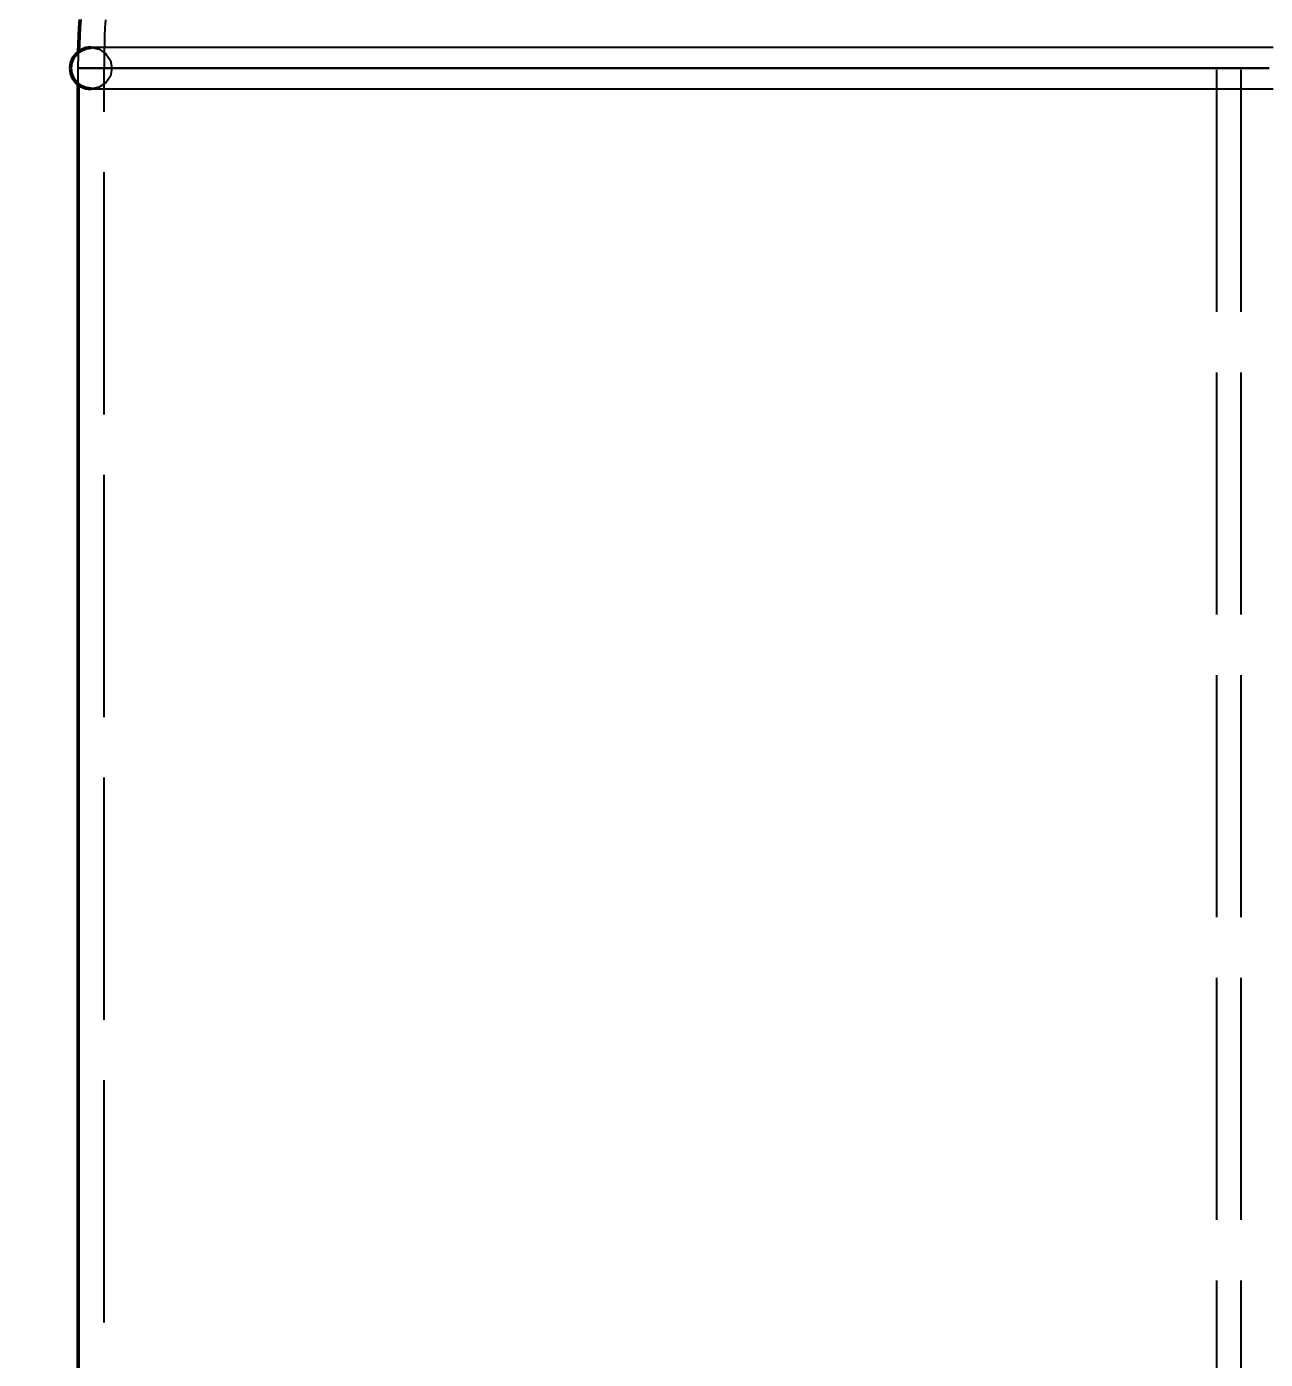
# Model space of a CAD drawing. Header units: millimetres. Extents: x 0 to 420, y 0 to 297.
# Drawn here: x 68.56 to 83.9, y 219.29 to 235.8 of the extents above; entities that cross this region are included whole.
import ezdxf

# ---------------------------------------------------------------- set-up
doc = ezdxf.new("R2010")
doc.units = ezdxf.units.MM
doc.linetypes.add('ISO02-TRAZOS', pattern=[3.75, 3, -0.75])
for name, color, linetype, lineweight in [('01-VISIBLE', 7, 'CONTINUOUS', 50), ('02-OCULTA', 4, 'ISO02-TRAZOS', 25), ('04-COTA', 3, 'CONTINUOUS', 25)]:
    doc.layers.add(name, color=color, linetype=linetype, lineweight=lineweight)
doc.styles.add('ISO3098', font='isocpeur.ttf')
doc.dimstyles.new('FLAMA-ISO', dxfattribs={"dimtxt": 3.5, "dimasz": 3, "dimexe": 2, "dimexo": 1, "dimgap": 1, "dimtad": 1, "dimdec": 1, "dimtxsty": 'ISO3098', "dimcen": 2.5, "dimclrd": 3, "dimclre": 3, "dimclrt": 3, "dimazin": 3, "dimtfac": 1, "dimtmove": 0, "dimatfit": 3, "dimlwd": 25, "dimlwe": 25})

msp = doc.modelspace()

# ---------------------------------------------------------------- linework, layer by layer
at = {"layer": '01-VISIBLE'}
msp.add_line((69.2, 196.38), (69.2, 235.089), dxfattribs=at)
for points in [[(69.202, 235.491), (69.206, 235.591), (69.21, 235.692), (69.216, 235.792), (69.223, 235.892)], [(69.36, 235.545), (69.294, 235.537), (69.232, 235.511), (69.179, 235.47), (69.138, 235.417), (69.113, 235.355), (69.104, 235.289)], [(69.104, 235.289), (69.113, 235.223), (69.138, 235.161), (69.179, 235.108), (69.232, 235.068), (69.294, 235.042), (69.36, 235.033)]]:
    msp.add_lwpolyline(points, dxfattribs=at)
at = {"layer": '02-OCULTA'}
for p, q in [((83.3, 176.02), (83.3, 246.5)), ((83.6, 176.02), (83.6, 246.5)), ((69.2, 235.089), (69.2, 235.289)), ((69.52, 171), (69.52, 235.289))]:
    msp.add_line(p, q, dxfattribs=at)
for points in [[(69.537, 235.889), (69.53, 235.789), (69.525, 235.689), (69.523, 235.589), (69.521, 235.489), (69.52, 235.389), (69.52, 235.289)], [(69.2, 235.289), (69.2, 235.323), (69.2, 235.356), (69.201, 235.39), (69.201, 235.424), (69.202, 235.457), (69.202, 235.491)], [(83.999, 235.545), (83.898, 235.545), (83.798, 235.545), (83.698, 235.545), (83.598, 235.545), (83.497, 235.545), (83.397, 235.545), (83.297, 235.545), (83.197, 235.545), (83.096, 235.545), (82.996, 235.545), (82.896, 235.545), (82.795, 235.545), (82.695, 235.545), (82.595, 235.545), (82.495, 235.545), (82.394, 235.545), (82.294, 235.545), (82.194, 235.545), (82.094, 235.545), (81.993, 235.545), (81.893, 235.545), (81.793, 235.545), (81.693, 235.545), (81.592, 235.545), (81.492, 235.545), (81.392, 235.545), (81.292, 235.545), (81.191, 235.545), (81.091, 235.545), (80.991, 235.545), (80.89, 235.545), (80.79, 235.545), (80.69, 235.545), (80.59, 235.545), (80.489, 235.545), (80.389, 235.545), (80.289, 235.545), (80.189, 235.545), (80.088, 235.545), (79.988, 235.545), (79.888, 235.545), (79.788, 235.545), (79.687, 235.545), (79.587, 235.545), (79.487, 235.545), (79.386, 235.545), (79.286, 235.545), (79.186, 235.545), (79.086, 235.545), (78.985, 235.545), (78.885, 235.545), (78.785, 235.545), (78.685, 235.545), (78.584, 235.545), (78.484, 235.545), (78.384, 235.545), (78.284, 235.545), (78.183, 235.545), (78.083, 235.545), (77.983, 235.545), (77.883, 235.545), (77.782, 235.545), (77.682, 235.545), (77.582, 235.545), (77.481, 235.545), (77.381, 235.545), (77.281, 235.545), (77.181, 235.545), (77.08, 235.545), (76.98, 235.545), (76.88, 235.545), (76.78, 235.545), (76.679, 235.545), (76.579, 235.545), (76.479, 235.545), (76.379, 235.545), (76.278, 235.545), (76.178, 235.545), (76.078, 235.545), (75.977, 235.545), (75.877, 235.545), (75.777, 235.545), (75.677, 235.545), (75.576, 235.545), (75.476, 235.545), (75.376, 235.545), (75.276, 235.545), (75.175, 235.545), (75.075, 235.545), (74.975, 235.545), (74.875, 235.545), (74.774, 235.545), (74.674, 235.545), (74.574, 235.545), (74.474, 235.545), (74.373, 235.545), (74.273, 235.545), (74.173, 235.545), (74.072, 235.545), (73.972, 235.545), (73.872, 235.545), (73.772, 235.545), (73.671, 235.545), (73.571, 235.545), (73.471, 235.545), (73.371, 235.545), (73.27, 235.545), (73.17, 235.545), (73.07, 235.545), (72.97, 235.545), (72.869, 235.545), (72.769, 235.545), (72.669, 235.545), (72.568, 235.545), (72.468, 235.545), (72.368, 235.545), (72.268, 235.545), (72.167, 235.545), (72.067, 235.545), (71.967, 235.545), (71.867, 235.545), (71.766, 235.545), (71.666, 235.545), (71.566, 235.545), (71.466, 235.545), (71.365, 235.545), (71.265, 235.545), (71.165, 235.545), (71.065, 235.545), (70.964, 235.545), (70.864, 235.545), (70.764, 235.545), (70.663, 235.545), (70.563, 235.545), (70.463, 235.545), (70.363, 235.545), (70.262, 235.545), (70.162, 235.545), (70.062, 235.545), (69.962, 235.545), (69.861, 235.545), (69.761, 235.545), (69.661, 235.545), (69.561, 235.545), (69.46, 235.545), (69.36, 235.545)], [(83.999, 235.545), (83.898, 235.545), (83.798, 235.545), (83.698, 235.545), (83.598, 235.545), (83.497, 235.545), (83.397, 235.545), (83.297, 235.545), (83.197, 235.545), (83.096, 235.545), (82.996, 235.545), (82.896, 235.545), (82.795, 235.545), (82.695, 235.545), (82.595, 235.545), (82.495, 235.545), (82.394, 235.545), (82.294, 235.545), (82.194, 235.545), (82.094, 235.545), (81.993, 235.545), (81.893, 235.545), (81.793, 235.545), (81.693, 235.545), (81.592, 235.545), (81.492, 235.545), (81.392, 235.545), (81.292, 235.545), (81.191, 235.545), (81.091, 235.545), (80.991, 235.545), (80.89, 235.545), (80.79, 235.545), (80.69, 235.545), (80.59, 235.545), (80.489, 235.545), (80.389, 235.545), (80.289, 235.545), (80.189, 235.545), (80.088, 235.545), (79.988, 235.545), (79.888, 235.545), (79.788, 235.545), (79.687, 235.545), (79.587, 235.545), (79.487, 235.545), (79.386, 235.545), (79.286, 235.545), (79.186, 235.545), (79.086, 235.545), (78.985, 235.545), (78.885, 235.545), (78.785, 235.545), (78.685, 235.545), (78.584, 235.545), (78.484, 235.545), (78.384, 235.545), (78.284, 235.545), (78.183, 235.545), (78.083, 235.545), (77.983, 235.545), (77.883, 235.545), (77.782, 235.545), (77.682, 235.545), (77.582, 235.545), (77.481, 235.545), (77.381, 235.545), (77.281, 235.545), (77.181, 235.545), (77.08, 235.545), (76.98, 235.545), (76.88, 235.545), (76.78, 235.545), (76.679, 235.545), (76.579, 235.545), (76.479, 235.545), (76.379, 235.545), (76.278, 235.545), (76.178, 235.545), (76.078, 235.545), (75.977, 235.545), (75.877, 235.545), (75.777, 235.545), (75.677, 235.545), (75.576, 235.545), (75.476, 235.545), (75.376, 235.545), (75.276, 235.545), (75.175, 235.545), (75.075, 235.545), (74.975, 235.545), (74.875, 235.545), (74.774, 235.545), (74.674, 235.545), (74.574, 235.545), (74.474, 235.545), (74.373, 235.545), (74.273, 235.545), (74.173, 235.545), (74.072, 235.545), (73.972, 235.545), (73.872, 235.545), (73.772, 235.545), (73.671, 235.545), (73.571, 235.545), (73.471, 235.545), (73.371, 235.545), (73.27, 235.545), (73.17, 235.545), (73.07, 235.545), (72.97, 235.545), (72.869, 235.545), (72.769, 235.545), (72.669, 235.545), (72.568, 235.545), (72.468, 235.545), (72.368, 235.545), (72.268, 235.545), (72.167, 235.545), (72.067, 235.545), (71.967, 235.545), (71.867, 235.545), (71.766, 235.545), (71.666, 235.545), (71.566, 235.545), (71.466, 235.545), (71.365, 235.545), (71.265, 235.545), (71.165, 235.545), (71.065, 235.545), (70.964, 235.545), (70.864, 235.545), (70.764, 235.545), (70.663, 235.545), (70.563, 235.545), (70.463, 235.545), (70.363, 235.545), (70.262, 235.545), (70.162, 235.545), (70.062, 235.545), (69.962, 235.545), (69.861, 235.545), (69.761, 235.545), (69.661, 235.545), (69.561, 235.545), (69.46, 235.545), (69.36, 235.545)], [(69.36, 235.545), (69.458, 235.526), (69.541, 235.47), (69.597, 235.387), (69.616, 235.289), (69.597, 235.191), (69.541, 235.108), (69.458, 235.053), (69.36, 235.033)], [(83.9, 235.289), (83.8, 235.289), (83.7, 235.289), (83.6, 235.289), (83.5, 235.289), (83.4, 235.289), (83.3, 235.289), (83.2, 235.289), (83.1, 235.289), (83, 235.289), (82.9, 235.289), (82.8, 235.289), (82.7, 235.289), (82.6, 235.289), (82.5, 235.289), (82.4, 235.289), (82.3, 235.289), (82.2, 235.289), (82.1, 235.289), (82, 235.289), (81.9, 235.289), (81.8, 235.289), (81.7, 235.289), (81.6, 235.289), (81.5, 235.289), (81.4, 235.289), (81.3, 235.289), (81.2, 235.289), (81.1, 235.289), (81, 235.289), (80.9, 235.289), (80.8, 235.289), (80.7, 235.289), (80.6, 235.289), (80.5, 235.289), (80.4, 235.289), (80.3, 235.289), (80.2, 235.289), (80.1, 235.289), (80, 235.289), (79.9, 235.289), (79.8, 235.289), (79.7, 235.289), (79.6, 235.289), (79.5, 235.289), (79.4, 235.289), (79.3, 235.289), (79.2, 235.289), (79.1, 235.289), (79, 235.289), (78.9, 235.289), (78.8, 235.289), (78.7, 235.289), (78.6, 235.289), (78.5, 235.289), (78.4, 235.289), (78.3, 235.289), (78.2, 235.289), (78.1, 235.289), (78, 235.289), (77.9, 235.289), (77.8, 235.289), (77.7, 235.289), (77.6, 235.289), (77.5, 235.289), (77.4, 235.289), (77.3, 235.289), (77.2, 235.289), (77.1, 235.289), (77, 235.289), (76.9, 235.289), (76.8, 235.289), (76.7, 235.289), (76.6, 235.289), (76.5, 235.289), (76.4, 235.289), (76.3, 235.289), (76.2, 235.289), (76.1, 235.289), (76, 235.289), (75.9, 235.289), (75.8, 235.289), (75.7, 235.289), (75.6, 235.289), (75.5, 235.289), (75.4, 235.289), (75.3, 235.289), (75.2, 235.289), (75.1, 235.289), (75, 235.289), (74.9, 235.289), (74.8, 235.289), (74.7, 235.289), (74.6, 235.289), (74.5, 235.289), (74.4, 235.289), (74.3, 235.289), (74.2, 235.289), (74.1, 235.289), (74, 235.289), (73.9, 235.289), (73.8, 235.289), (73.7, 235.289), (73.6, 235.289), (73.5, 235.289), (73.4, 235.289), (73.3, 235.289), (73.2, 235.289), (73.1, 235.289), (73, 235.289), (72.9, 235.289), (72.8, 235.289), (72.7, 235.289), (72.6, 235.289), (72.5, 235.289), (72.4, 235.289), (72.3, 235.289), (72.2, 235.289), (72.1, 235.289), (72, 235.289), (71.9, 235.289), (71.8, 235.289), (71.7, 235.289), (71.6, 235.289), (71.5, 235.289), (71.4, 235.289), (71.3, 235.289), (71.2, 235.289), (71.1, 235.289), (71, 235.289), (70.9, 235.289), (70.8, 235.289), (70.7, 235.289), (70.6, 235.289), (70.5, 235.289), (70.4, 235.289), (70.3, 235.289), (70.2, 235.289), (70.1, 235.289), (70, 235.289), (69.9, 235.289), (69.8, 235.289), (69.7, 235.289), (69.6, 235.289), (69.5, 235.289), (69.4, 235.289), (69.3, 235.289), (69.2, 235.289)], [(69.2, 235.289), (69.3, 235.289), (69.4, 235.289), (69.5, 235.289), (69.6, 235.289), (69.7, 235.289), (69.8, 235.289), (69.9, 235.289), (70, 235.289), (70.1, 235.289), (70.2, 235.289), (70.3, 235.289), (70.4, 235.289), (70.5, 235.289), (70.6, 235.289), (70.7, 235.289), (70.8, 235.289), (70.9, 235.289), (71, 235.289), (71.1, 235.289), (71.2, 235.289), (71.3, 235.289), (71.4, 235.289), (71.5, 235.289), (71.6, 235.289), (71.7, 235.289), (71.8, 235.289), (71.9, 235.289), (72, 235.289), (72.1, 235.289), (72.2, 235.289), (72.3, 235.289), (72.4, 235.289), (72.5, 235.289), (72.6, 235.289), (72.7, 235.289), (72.8, 235.289), (72.9, 235.289), (73, 235.289), (73.1, 235.289), (73.2, 235.289), (73.3, 235.289), (73.4, 235.289), (73.5, 235.289), (73.6, 235.289), (73.7, 235.289), (73.8, 235.289), (73.9, 235.289), (74, 235.289), (74.1, 235.289), (74.2, 235.289), (74.3, 235.289), (74.4, 235.289), (74.5, 235.289), (74.6, 235.289), (74.7, 235.289), (74.8, 235.289), (74.9, 235.289), (75, 235.289), (75.1, 235.289), (75.2, 235.289), (75.3, 235.289), (75.4, 235.289), (75.5, 235.289), (75.6, 235.289), (75.7, 235.289), (75.8, 235.289), (75.9, 235.289), (76, 235.289), (76.1, 235.289), (76.2, 235.289), (76.3, 235.289), (76.4, 235.289), (76.5, 235.289), (76.6, 235.289), (76.7, 235.289), (76.8, 235.289), (76.9, 235.289), (77, 235.289), (77.1, 235.289), (77.2, 235.289), (77.3, 235.289), (77.4, 235.289), (77.5, 235.289), (77.6, 235.289), (77.7, 235.289), (77.8, 235.289), (77.9, 235.289), (78, 235.289), (78.1, 235.289), (78.2, 235.289), (78.3, 235.289), (78.4, 235.289), (78.5, 235.289), (78.6, 235.289), (78.7, 235.289), (78.8, 235.289), (78.9, 235.289), (79, 235.289), (79.1, 235.289), (79.2, 235.289), (79.3, 235.289), (79.4, 235.289), (79.5, 235.289), (79.6, 235.289), (79.7, 235.289), (79.8, 235.289), (79.9, 235.289), (80, 235.289), (80.1, 235.289), (80.2, 235.289), (80.3, 235.289), (80.4, 235.289), (80.5, 235.289), (80.6, 235.289), (80.7, 235.289), (80.8, 235.289), (80.9, 235.289), (81, 235.289), (81.1, 235.289), (81.2, 235.289), (81.3, 235.289), (81.4, 235.289), (81.5, 235.289), (81.6, 235.289), (81.7, 235.289), (81.8, 235.289), (81.9, 235.289), (82, 235.289), (82.1, 235.289), (82.2, 235.289), (82.3, 235.289), (82.4, 235.289), (82.5, 235.289), (82.6, 235.289), (82.7, 235.289), (82.8, 235.289), (82.9, 235.289), (83, 235.289), (83.1, 235.289), (83.2, 235.289), (83.3, 235.289), (83.4, 235.289), (83.5, 235.289), (83.6, 235.289), (83.7, 235.289), (83.8, 235.289), (83.9, 235.289)], [(83.9, 235.289), (83.8, 235.289), (83.7, 235.289), (83.6, 235.289), (83.5, 235.289), (83.4, 235.289), (83.3, 235.289), (83.2, 235.289), (83.1, 235.289), (83, 235.289), (82.9, 235.289), (82.8, 235.289), (82.7, 235.289), (82.6, 235.289), (82.5, 235.289), (82.4, 235.289), (82.3, 235.289), (82.2, 235.289), (82.1, 235.289), (82, 235.289), (81.9, 235.289), (81.8, 235.289), (81.7, 235.289), (81.6, 235.289), (81.5, 235.289), (81.4, 235.289), (81.3, 235.289), (81.2, 235.289), (81.1, 235.289), (81, 235.289), (80.9, 235.289), (80.8, 235.289), (80.7, 235.289), (80.6, 235.289), (80.5, 235.289), (80.4, 235.289), (80.3, 235.289), (80.2, 235.289), (80.1, 235.289), (80, 235.289), (79.9, 235.289), (79.8, 235.289), (79.7, 235.289), (79.6, 235.289), (79.5, 235.289), (79.4, 235.289), (79.3, 235.289), (79.2, 235.289), (79.1, 235.289), (79, 235.289), (78.9, 235.289), (78.8, 235.289), (78.7, 235.289), (78.6, 235.289), (78.5, 235.289), (78.4, 235.289), (78.3, 235.289), (78.2, 235.289), (78.1, 235.289), (78, 235.289), (77.9, 235.289), (77.8, 235.289), (77.7, 235.289), (77.6, 235.289), (77.5, 235.289), (77.4, 235.289), (77.3, 235.289), (77.2, 235.289), (77.1, 235.289), (77, 235.289), (76.9, 235.289), (76.8, 235.289), (76.7, 235.289), (76.6, 235.289), (76.5, 235.289), (76.4, 235.289), (76.3, 235.289), (76.2, 235.289), (76.1, 235.289), (76, 235.289), (75.9, 235.289), (75.8, 235.289), (75.7, 235.289), (75.6, 235.289), (75.5, 235.289), (75.4, 235.289), (75.3, 235.289), (75.2, 235.289), (75.1, 235.289), (75, 235.289), (74.9, 235.289), (74.8, 235.289), (74.7, 235.289), (74.6, 235.289), (74.5, 235.289), (74.4, 235.289), (74.3, 235.289), (74.2, 235.289), (74.1, 235.289), (74, 235.289), (73.9, 235.289), (73.8, 235.289), (73.7, 235.289), (73.6, 235.289), (73.5, 235.289), (73.4, 235.289), (73.3, 235.289), (73.2, 235.289), (73.1, 235.289), (73, 235.289), (72.9, 235.289), (72.8, 235.289), (72.7, 235.289), (72.6, 235.289), (72.5, 235.289), (72.4, 235.289), (72.3, 235.289), (72.2, 235.289), (72.1, 235.289), (72, 235.289), (71.9, 235.289), (71.8, 235.289), (71.7, 235.289), (71.6, 235.289), (71.5, 235.289), (71.4, 235.289), (71.3, 235.289), (71.2, 235.289), (71.1, 235.289), (71, 235.289), (70.9, 235.289), (70.8, 235.289), (70.7, 235.289), (70.6, 235.289), (70.5, 235.289), (70.4, 235.289), (70.3, 235.289), (70.2, 235.289), (70.1, 235.289), (70, 235.289), (69.9, 235.289), (69.8, 235.289), (69.7, 235.289), (69.6, 235.289), (69.5, 235.289), (69.4, 235.289), (69.3, 235.289), (69.2, 235.289)], [(69.2, 235.289), (69.3, 235.289), (69.4, 235.289), (69.5, 235.289), (69.6, 235.289), (69.7, 235.289), (69.8, 235.289), (69.9, 235.289), (70, 235.289), (70.1, 235.289), (70.2, 235.289), (70.3, 235.289), (70.4, 235.289), (70.5, 235.289), (70.6, 235.289), (70.7, 235.289), (70.8, 235.289), (70.9, 235.289), (71, 235.289), (71.1, 235.289), (71.2, 235.289), (71.3, 235.289), (71.4, 235.289), (71.5, 235.289), (71.6, 235.289), (71.7, 235.289), (71.8, 235.289), (71.9, 235.289), (72, 235.289), (72.1, 235.289), (72.2, 235.289), (72.3, 235.289), (72.4, 235.289), (72.5, 235.289), (72.6, 235.289), (72.7, 235.289), (72.8, 235.289), (72.9, 235.289), (73, 235.289), (73.1, 235.289), (73.2, 235.289), (73.3, 235.289), (73.4, 235.289), (73.5, 235.289), (73.6, 235.289), (73.7, 235.289), (73.8, 235.289), (73.9, 235.289), (74, 235.289), (74.1, 235.289), (74.2, 235.289), (74.3, 235.289), (74.4, 235.289), (74.5, 235.289), (74.6, 235.289), (74.7, 235.289), (74.8, 235.289), (74.9, 235.289), (75, 235.289), (75.1, 235.289), (75.2, 235.289), (75.3, 235.289), (75.4, 235.289), (75.5, 235.289), (75.6, 235.289), (75.7, 235.289), (75.8, 235.289), (75.9, 235.289), (76, 235.289), (76.1, 235.289), (76.2, 235.289), (76.3, 235.289), (76.4, 235.289), (76.5, 235.289), (76.6, 235.289), (76.7, 235.289), (76.8, 235.289), (76.9, 235.289), (77, 235.289), (77.1, 235.289), (77.2, 235.289), (77.3, 235.289), (77.4, 235.289), (77.5, 235.289), (77.6, 235.289), (77.7, 235.289), (77.8, 235.289), (77.9, 235.289), (78, 235.289), (78.1, 235.289), (78.2, 235.289), (78.3, 235.289), (78.4, 235.289), (78.5, 235.289), (78.6, 235.289), (78.7, 235.289), (78.8, 235.289), (78.9, 235.289), (79, 235.289), (79.1, 235.289), (79.2, 235.289), (79.3, 235.289), (79.4, 235.289), (79.5, 235.289), (79.6, 235.289), (79.7, 235.289), (79.8, 235.289), (79.9, 235.289), (80, 235.289), (80.1, 235.289), (80.2, 235.289), (80.3, 235.289), (80.4, 235.289), (80.5, 235.289), (80.6, 235.289), (80.7, 235.289), (80.8, 235.289), (80.9, 235.289), (81, 235.289), (81.1, 235.289), (81.2, 235.289), (81.3, 235.289), (81.4, 235.289), (81.5, 235.289), (81.6, 235.289), (81.7, 235.289), (81.8, 235.289), (81.9, 235.289), (82, 235.289), (82.1, 235.289), (82.2, 235.289), (82.3, 235.289), (82.4, 235.289), (82.5, 235.289), (82.6, 235.289), (82.7, 235.289), (82.8, 235.289), (82.9, 235.289), (83, 235.289), (83.1, 235.289), (83.2, 235.289), (83.3, 235.289), (83.4, 235.289), (83.5, 235.289), (83.6, 235.289), (83.7, 235.289), (83.8, 235.289), (83.9, 235.289)], [(83.949, 235.289), (83.849, 235.289), (83.748, 235.289), (83.648, 235.289), (83.548, 235.289), (83.448, 235.289), (83.348, 235.289), (83.247, 235.289), (83.147, 235.289), (83.047, 235.289), (82.947, 235.289), (82.847, 235.289), (82.746, 235.289), (82.646, 235.289), (82.546, 235.289), (82.446, 235.289), (82.346, 235.289), (82.245, 235.289), (82.145, 235.289), (82.045, 235.289), (81.945, 235.289), (81.845, 235.289), (81.744, 235.289), (81.644, 235.289), (81.544, 235.289), (81.444, 235.289), (81.344, 235.289), (81.243, 235.289), (81.143, 235.289), (81.043, 235.289), (80.943, 235.289), (80.843, 235.289), (80.742, 235.289), (80.642, 235.289), (80.542, 235.289), (80.442, 235.289), (80.342, 235.289), (80.241, 235.289), (80.141, 235.289), (80.041, 235.289), (79.941, 235.289), (79.841, 235.289), (79.74, 235.289), (79.64, 235.289), (79.54, 235.289), (79.44, 235.289), (79.34, 235.289), (79.239, 235.289), (79.139, 235.289), (79.039, 235.289), (78.939, 235.289), (78.839, 235.289), (78.738, 235.289), (78.638, 235.289), (78.538, 235.289), (78.438, 235.289), (78.338, 235.289), (78.237, 235.289), (78.137, 235.289), (78.037, 235.289), (77.937, 235.289), (77.837, 235.289), (77.736, 235.289), (77.636, 235.289), (77.536, 235.289), (77.436, 235.289), (77.336, 235.289), (77.235, 235.289), (77.135, 235.289), (77.035, 235.289), (76.935, 235.289), (76.835, 235.289), (76.734, 235.289), (76.634, 235.289), (76.534, 235.289), (76.434, 235.289), (76.334, 235.289), (76.233, 235.289), (76.133, 235.289), (76.033, 235.289), (75.933, 235.289), (75.833, 235.289), (75.732, 235.289), (75.632, 235.289), (75.532, 235.289), (75.432, 235.289), (75.332, 235.289), (75.231, 235.289), (75.131, 235.289), (75.031, 235.289), (74.931, 235.289), (74.831, 235.289), (74.73, 235.289), (74.63, 235.289), (74.53, 235.289), (74.43, 235.289), (74.33, 235.289), (74.229, 235.289), (74.129, 235.289), (74.029, 235.289), (73.929, 235.289), (73.829, 235.289), (73.728, 235.289), (73.628, 235.289), (73.528, 235.289), (73.428, 235.289), (73.328, 235.289), (73.227, 235.289), (73.127, 235.289), (73.027, 235.289), (72.927, 235.289), (72.827, 235.289), (72.726, 235.289), (72.626, 235.289), (72.526, 235.289), (72.426, 235.289), (72.326, 235.289), (72.225, 235.289), (72.125, 235.289), (72.025, 235.289), (71.925, 235.289), (71.825, 235.289), (71.724, 235.289), (71.624, 235.289), (71.524, 235.289), (71.424, 235.289), (71.324, 235.289), (71.223, 235.289), (71.123, 235.289), (71.023, 235.289), (70.923, 235.289), (70.823, 235.289), (70.722, 235.289), (70.622, 235.289), (70.522, 235.289), (70.422, 235.289), (70.322, 235.289), (70.221, 235.289), (70.121, 235.289), (70.021, 235.289), (69.921, 235.289), (69.821, 235.289), (69.72, 235.289), (69.62, 235.289), (69.52, 235.289)], [(69.52, 235.289), (69.62, 235.289), (69.72, 235.289), (69.821, 235.289), (69.921, 235.289), (70.021, 235.289), (70.121, 235.289), (70.221, 235.289), (70.322, 235.289), (70.422, 235.289), (70.522, 235.289), (70.622, 235.289), (70.722, 235.289), (70.823, 235.289), (70.923, 235.289), (71.023, 235.289), (71.123, 235.289), (71.223, 235.289), (71.324, 235.289), (71.424, 235.289), (71.524, 235.289), (71.624, 235.289), (71.724, 235.289), (71.825, 235.289), (71.925, 235.289), (72.025, 235.289), (72.125, 235.289), (72.225, 235.289), (72.326, 235.289), (72.426, 235.289), (72.526, 235.289), (72.626, 235.289), (72.726, 235.289), (72.827, 235.289), (72.927, 235.289), (73.027, 235.289), (73.127, 235.289), (73.227, 235.289), (73.328, 235.289), (73.428, 235.289), (73.528, 235.289), (73.628, 235.289), (73.728, 235.289), (73.829, 235.289), (73.929, 235.289), (74.029, 235.289), (74.129, 235.289), (74.229, 235.289), (74.33, 235.289), (74.43, 235.289), (74.53, 235.289), (74.63, 235.289), (74.73, 235.289), (74.831, 235.289), (74.931, 235.289), (75.031, 235.289), (75.131, 235.289), (75.231, 235.289), (75.332, 235.289), (75.432, 235.289), (75.532, 235.289), (75.632, 235.289), (75.732, 235.289), (75.833, 235.289), (75.933, 235.289), (76.033, 235.289), (76.133, 235.289), (76.233, 235.289), (76.334, 235.289), (76.434, 235.289), (76.534, 235.289), (76.634, 235.289), (76.734, 235.289), (76.835, 235.289), (76.935, 235.289), (77.035, 235.289), (77.135, 235.289), (77.235, 235.289), (77.336, 235.289), (77.436, 235.289), (77.536, 235.289), (77.636, 235.289), (77.736, 235.289), (77.837, 235.289), (77.937, 235.289), (78.037, 235.289), (78.137, 235.289), (78.237, 235.289), (78.338, 235.289), (78.438, 235.289), (78.538, 235.289), (78.638, 235.289), (78.738, 235.289), (78.839, 235.289), (78.939, 235.289), (79.039, 235.289), (79.139, 235.289), (79.239, 235.289), (79.34, 235.289), (79.44, 235.289), (79.54, 235.289), (79.64, 235.289), (79.74, 235.289), (79.841, 235.289), (79.941, 235.289), (80.041, 235.289), (80.141, 235.289), (80.241, 235.289), (80.342, 235.289), (80.442, 235.289), (80.542, 235.289), (80.642, 235.289), (80.742, 235.289), (80.843, 235.289), (80.943, 235.289), (81.043, 235.289), (81.143, 235.289), (81.243, 235.289), (81.344, 235.289), (81.444, 235.289), (81.544, 235.289), (81.644, 235.289), (81.744, 235.289), (81.845, 235.289), (81.945, 235.289), (82.045, 235.289), (82.145, 235.289), (82.245, 235.289), (82.346, 235.289), (82.446, 235.289), (82.546, 235.289), (82.646, 235.289), (82.746, 235.289), (82.847, 235.289), (82.947, 235.289), (83.047, 235.289), (83.147, 235.289), (83.247, 235.289), (83.348, 235.289), (83.448, 235.289), (83.548, 235.289), (83.648, 235.289), (83.748, 235.289), (83.849, 235.289), (83.949, 235.289)], [(83.949, 235.289), (83.849, 235.289), (83.748, 235.289), (83.648, 235.289), (83.548, 235.289), (83.448, 235.289), (83.348, 235.289), (83.247, 235.289), (83.147, 235.289), (83.047, 235.289), (82.947, 235.289), (82.847, 235.289), (82.746, 235.289), (82.646, 235.289), (82.546, 235.289), (82.446, 235.289), (82.346, 235.289), (82.245, 235.289), (82.145, 235.289), (82.045, 235.289), (81.945, 235.289), (81.845, 235.289), (81.744, 235.289), (81.644, 235.289), (81.544, 235.289), (81.444, 235.289), (81.344, 235.289), (81.243, 235.289), (81.143, 235.289), (81.043, 235.289), (80.943, 235.289), (80.843, 235.289), (80.742, 235.289), (80.642, 235.289), (80.542, 235.289), (80.442, 235.289), (80.342, 235.289), (80.241, 235.289), (80.141, 235.289), (80.041, 235.289), (79.941, 235.289), (79.841, 235.289), (79.74, 235.289), (79.64, 235.289), (79.54, 235.289), (79.44, 235.289), (79.34, 235.289), (79.239, 235.289), (79.139, 235.289), (79.039, 235.289), (78.939, 235.289), (78.839, 235.289), (78.738, 235.289), (78.638, 235.289), (78.538, 235.289), (78.438, 235.289), (78.338, 235.289), (78.237, 235.289), (78.137, 235.289), (78.037, 235.289), (77.937, 235.289), (77.837, 235.289), (77.736, 235.289), (77.636, 235.289), (77.536, 235.289), (77.436, 235.289), (77.336, 235.289), (77.235, 235.289), (77.135, 235.289), (77.035, 235.289), (76.935, 235.289), (76.835, 235.289), (76.734, 235.289), (76.634, 235.289), (76.534, 235.289), (76.434, 235.289), (76.334, 235.289), (76.233, 235.289), (76.133, 235.289), (76.033, 235.289), (75.933, 235.289), (75.833, 235.289), (75.732, 235.289), (75.632, 235.289), (75.532, 235.289), (75.432, 235.289), (75.332, 235.289), (75.231, 235.289), (75.131, 235.289), (75.031, 235.289), (74.931, 235.289), (74.831, 235.289), (74.73, 235.289), (74.63, 235.289), (74.53, 235.289), (74.43, 235.289), (74.33, 235.289), (74.229, 235.289), (74.129, 235.289), (74.029, 235.289), (73.929, 235.289), (73.829, 235.289), (73.728, 235.289), (73.628, 235.289), (73.528, 235.289), (73.428, 235.289), (73.328, 235.289), (73.227, 235.289), (73.127, 235.289), (73.027, 235.289), (72.927, 235.289), (72.827, 235.289), (72.726, 235.289), (72.626, 235.289), (72.526, 235.289), (72.426, 235.289), (72.326, 235.289), (72.225, 235.289), (72.125, 235.289), (72.025, 235.289), (71.925, 235.289), (71.825, 235.289), (71.724, 235.289), (71.624, 235.289), (71.524, 235.289), (71.424, 235.289), (71.324, 235.289), (71.223, 235.289), (71.123, 235.289), (71.023, 235.289), (70.923, 235.289), (70.823, 235.289), (70.722, 235.289), (70.622, 235.289), (70.522, 235.289), (70.422, 235.289), (70.322, 235.289), (70.221, 235.289), (70.121, 235.289), (70.021, 235.289), (69.921, 235.289), (69.821, 235.289), (69.72, 235.289), (69.62, 235.289), (69.52, 235.289)], [(69.52, 235.289), (69.62, 235.289), (69.72, 235.289), (69.821, 235.289), (69.921, 235.289), (70.021, 235.289), (70.121, 235.289), (70.221, 235.289), (70.322, 235.289), (70.422, 235.289), (70.522, 235.289), (70.622, 235.289), (70.722, 235.289), (70.823, 235.289), (70.923, 235.289), (71.023, 235.289), (71.123, 235.289), (71.223, 235.289), (71.324, 235.289), (71.424, 235.289), (71.524, 235.289), (71.624, 235.289), (71.724, 235.289), (71.825, 235.289), (71.925, 235.289), (72.025, 235.289), (72.125, 235.289), (72.225, 235.289), (72.326, 235.289), (72.426, 235.289), (72.526, 235.289), (72.626, 235.289), (72.726, 235.289), (72.827, 235.289), (72.927, 235.289), (73.027, 235.289), (73.127, 235.289), (73.227, 235.289), (73.328, 235.289), (73.428, 235.289), (73.528, 235.289), (73.628, 235.289), (73.728, 235.289), (73.829, 235.289), (73.929, 235.289), (74.029, 235.289), (74.129, 235.289), (74.229, 235.289), (74.33, 235.289), (74.43, 235.289), (74.53, 235.289), (74.63, 235.289), (74.73, 235.289), (74.831, 235.289), (74.931, 235.289), (75.031, 235.289), (75.131, 235.289), (75.231, 235.289), (75.332, 235.289), (75.432, 235.289), (75.532, 235.289), (75.632, 235.289), (75.732, 235.289), (75.833, 235.289), (75.933, 235.289), (76.033, 235.289), (76.133, 235.289), (76.233, 235.289), (76.334, 235.289), (76.434, 235.289), (76.534, 235.289), (76.634, 235.289), (76.734, 235.289), (76.835, 235.289), (76.935, 235.289), (77.035, 235.289), (77.135, 235.289), (77.235, 235.289), (77.336, 235.289), (77.436, 235.289), (77.536, 235.289), (77.636, 235.289), (77.736, 235.289), (77.837, 235.289), (77.937, 235.289), (78.037, 235.289), (78.137, 235.289), (78.237, 235.289), (78.338, 235.289), (78.438, 235.289), (78.538, 235.289), (78.638, 235.289), (78.738, 235.289), (78.839, 235.289), (78.939, 235.289), (79.039, 235.289), (79.139, 235.289), (79.239, 235.289), (79.34, 235.289), (79.44, 235.289), (79.54, 235.289), (79.64, 235.289), (79.74, 235.289), (79.841, 235.289), (79.941, 235.289), (80.041, 235.289), (80.141, 235.289), (80.241, 235.289), (80.342, 235.289), (80.442, 235.289), (80.542, 235.289), (80.642, 235.289), (80.742, 235.289), (80.843, 235.289), (80.943, 235.289), (81.043, 235.289), (81.143, 235.289), (81.243, 235.289), (81.344, 235.289), (81.444, 235.289), (81.544, 235.289), (81.644, 235.289), (81.744, 235.289), (81.845, 235.289), (81.945, 235.289), (82.045, 235.289), (82.145, 235.289), (82.245, 235.289), (82.346, 235.289), (82.446, 235.289), (82.546, 235.289), (82.646, 235.289), (82.746, 235.289), (82.847, 235.289), (82.947, 235.289), (83.047, 235.289), (83.147, 235.289), (83.247, 235.289), (83.348, 235.289), (83.448, 235.289), (83.548, 235.289), (83.648, 235.289), (83.748, 235.289), (83.849, 235.289), (83.949, 235.289)], [(69.36, 235.033), (69.46, 235.033), (69.561, 235.033), (69.661, 235.033), (69.761, 235.033), (69.861, 235.033), (69.962, 235.033), (70.062, 235.033), (70.162, 235.033), (70.262, 235.033), (70.363, 235.033), (70.463, 235.033), (70.563, 235.033), (70.663, 235.033), (70.764, 235.033), (70.864, 235.033), (70.964, 235.033), (71.065, 235.033), (71.165, 235.033), (71.265, 235.033), (71.365, 235.033), (71.466, 235.033), (71.566, 235.033), (71.666, 235.033), (71.766, 235.033), (71.867, 235.033), (71.967, 235.033), (72.067, 235.033), (72.167, 235.033), (72.268, 235.033), (72.368, 235.033), (72.468, 235.033), (72.568, 235.033), (72.669, 235.033), (72.769, 235.033), (72.869, 235.033), (72.97, 235.033), (73.07, 235.033), (73.17, 235.033), (73.27, 235.033), (73.371, 235.033), (73.471, 235.033), (73.571, 235.033), (73.671, 235.033), (73.772, 235.033), (73.872, 235.033), (73.972, 235.033), (74.072, 235.033), (74.173, 235.033), (74.273, 235.033), (74.373, 235.033), (74.474, 235.033), (74.574, 235.033), (74.674, 235.033), (74.774, 235.033), (74.875, 235.033), (74.975, 235.033), (75.075, 235.033), (75.175, 235.033), (75.276, 235.033), (75.376, 235.033), (75.476, 235.033), (75.576, 235.033), (75.677, 235.033), (75.777, 235.033), (75.877, 235.033), (75.977, 235.033), (76.078, 235.033), (76.178, 235.033), (76.278, 235.033), (76.379, 235.033), (76.479, 235.033), (76.579, 235.033), (76.679, 235.033), (76.78, 235.033), (76.88, 235.033), (76.98, 235.033), (77.08, 235.033), (77.181, 235.033), (77.281, 235.033), (77.381, 235.033), (77.481, 235.033), (77.582, 235.033), (77.682, 235.033), (77.782, 235.033), (77.883, 235.033), (77.983, 235.033), (78.083, 235.033), (78.183, 235.033), (78.284, 235.033), (78.384, 235.033), (78.484, 235.033), (78.584, 235.033), (78.685, 235.033), (78.785, 235.033), (78.885, 235.033), (78.985, 235.033), (79.086, 235.033), (79.186, 235.033), (79.286, 235.033), (79.386, 235.033), (79.487, 235.033), (79.587, 235.033), (79.687, 235.033), (79.788, 235.033), (79.888, 235.033), (79.988, 235.033), (80.088, 235.033), (80.189, 235.033), (80.289, 235.033), (80.389, 235.033), (80.489, 235.033), (80.59, 235.033), (80.69, 235.033), (80.79, 235.033), (80.89, 235.033), (80.991, 235.033), (81.091, 235.033), (81.191, 235.033), (81.292, 235.033), (81.392, 235.033), (81.492, 235.033), (81.592, 235.033), (81.693, 235.033), (81.793, 235.033), (81.893, 235.033), (81.993, 235.033), (82.094, 235.033), (82.194, 235.033), (82.294, 235.033), (82.394, 235.033), (82.495, 235.033), (82.595, 235.033), (82.695, 235.033), (82.795, 235.033), (82.896, 235.033), (82.996, 235.033), (83.096, 235.033), (83.197, 235.033), (83.297, 235.033), (83.397, 235.033), (83.497, 235.033), (83.598, 235.033), (83.698, 235.033), (83.798, 235.033), (83.898, 235.033), (83.999, 235.033)], [(69.36, 235.033), (69.46, 235.033), (69.561, 235.033), (69.661, 235.033), (69.761, 235.033), (69.861, 235.033), (69.962, 235.033), (70.062, 235.033), (70.162, 235.033), (70.262, 235.033), (70.363, 235.033), (70.463, 235.033), (70.563, 235.033), (70.663, 235.033), (70.764, 235.033), (70.864, 235.033), (70.964, 235.033), (71.065, 235.033), (71.165, 235.033), (71.265, 235.033), (71.365, 235.033), (71.466, 235.033), (71.566, 235.033), (71.666, 235.033), (71.766, 235.033), (71.867, 235.033), (71.967, 235.033), (72.067, 235.033), (72.167, 235.033), (72.268, 235.033), (72.368, 235.033), (72.468, 235.033), (72.568, 235.033), (72.669, 235.033), (72.769, 235.033), (72.869, 235.033), (72.97, 235.033), (73.07, 235.033), (73.17, 235.033), (73.27, 235.033), (73.371, 235.033), (73.471, 235.033), (73.571, 235.033), (73.671, 235.033), (73.772, 235.033), (73.872, 235.033), (73.972, 235.033), (74.072, 235.033), (74.173, 235.033), (74.273, 235.033), (74.373, 235.033), (74.474, 235.033), (74.574, 235.033), (74.674, 235.033), (74.774, 235.033), (74.875, 235.033), (74.975, 235.033), (75.075, 235.033), (75.175, 235.033), (75.276, 235.033), (75.376, 235.033), (75.476, 235.033), (75.576, 235.033), (75.677, 235.033), (75.777, 235.033), (75.877, 235.033), (75.977, 235.033), (76.078, 235.033), (76.178, 235.033), (76.278, 235.033), (76.379, 235.033), (76.479, 235.033), (76.579, 235.033), (76.679, 235.033), (76.78, 235.033), (76.88, 235.033), (76.98, 235.033), (77.08, 235.033), (77.181, 235.033), (77.281, 235.033), (77.381, 235.033), (77.481, 235.033), (77.582, 235.033), (77.682, 235.033), (77.782, 235.033), (77.883, 235.033), (77.983, 235.033), (78.083, 235.033), (78.183, 235.033), (78.284, 235.033), (78.384, 235.033), (78.484, 235.033), (78.584, 235.033), (78.685, 235.033), (78.785, 235.033), (78.885, 235.033), (78.985, 235.033), (79.086, 235.033), (79.186, 235.033), (79.286, 235.033), (79.386, 235.033), (79.487, 235.033), (79.587, 235.033), (79.687, 235.033), (79.788, 235.033), (79.888, 235.033), (79.988, 235.033), (80.088, 235.033), (80.189, 235.033), (80.289, 235.033), (80.389, 235.033), (80.489, 235.033), (80.59, 235.033), (80.69, 235.033), (80.79, 235.033), (80.89, 235.033), (80.991, 235.033), (81.091, 235.033), (81.191, 235.033), (81.292, 235.033), (81.392, 235.033), (81.492, 235.033), (81.592, 235.033), (81.693, 235.033), (81.793, 235.033), (81.893, 235.033), (81.993, 235.033), (82.094, 235.033), (82.194, 235.033), (82.294, 235.033), (82.394, 235.033), (82.495, 235.033), (82.595, 235.033), (82.695, 235.033), (82.795, 235.033), (82.896, 235.033), (82.996, 235.033), (83.096, 235.033), (83.197, 235.033), (83.297, 235.033), (83.397, 235.033), (83.497, 235.033), (83.598, 235.033), (83.698, 235.033), (83.798, 235.033), (83.898, 235.033), (83.999, 235.033)]]:
    msp.add_lwpolyline(points, dxfattribs=at)

# ---------------------------------------------------------------- dimensions: what is measured, and where the dimension line sits
at = {"layer": '04-COTA'}
msp.add_linear_dim(base=(53, 171), p1=(69.2, 171), p2=(81.5, 248.9), angle=90, dimstyle='FLAMA-ISO', override={"dimlfac": 5}, dxfattribs=at).render()

doc.saveas('drawing.dxf')
